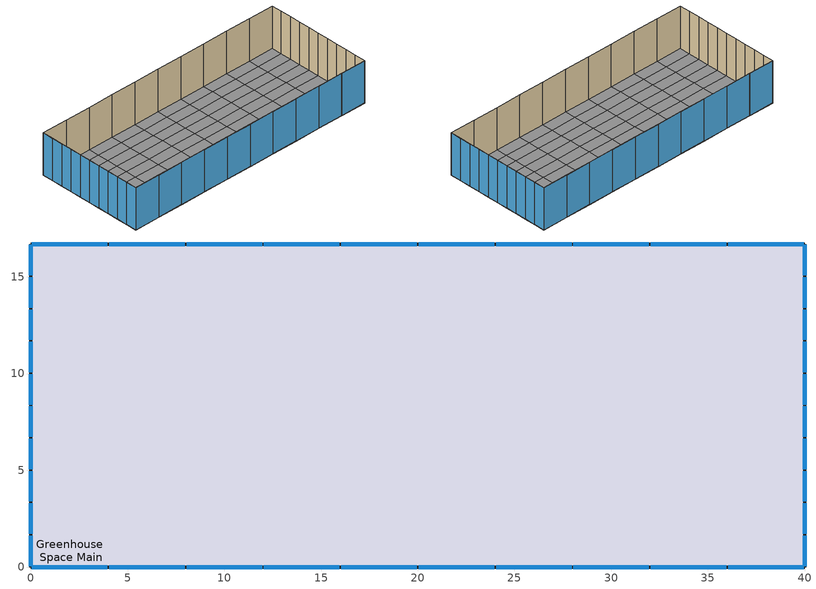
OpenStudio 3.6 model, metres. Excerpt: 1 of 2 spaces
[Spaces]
Greenhouse Space Main
 floor ground (Floor Construction): 0,0 0,1.67 4,1.67 4,0 z0; 4,0 4,1.67 8,1.67 8,0 z0; 8,0 8,1.67 12,1.67 12,0 z0; 12,0 12,1.67 16,1.67 16,0 z0; 16,0 16,1.67 20,1.67 20,0 z0; 20,0 20,1.67 24,1.67 24,0 z0; 24,0 24,1.67 28,1.67 28,0 z0; 28,0 28,1.67 32,1.67 32,0 z0; 32,0 32,1.67 36,1.67 36,0 z0; 36,0 36,1.67 40,1.67 40,0 z0; 0,1.67 0,3.34 4,3.34 4,1.67 z0; 4,1.67 4,3.34 8,3.34 8,1.67 z0; 8,1.67 8,3.34 12,3.34 12,1.67 z0; 12,1.67 12,3.34 16,3.34 16,1.67 z0; 16,1.67 16,3.34 20,3.34 20,1.67 z0; 20,1.67 20,3.34 24,3.34 24,1.67 z0; 24,1.67 24,3.34 28,3.34 28,1.67 z0; 28,1.67 28,3.34 32,3.34 32,1.67 z0; 32,1.67 32,3.34 36,3.34 36,1.67 z0; 36,1.67 36,3.34 40,3.34 40,1.67 z0; 0,3.34 0,5.01 4,5.01 4,3.34 z0; 4,3.34 4,5.01 8,5.01 8,3.34 z0; 8,3.34 8,5.01 12,5.01 12,3.34 z0; 12,3.34 12,5.01 16,5.01 16,3.34 z0; 16,3.34 16,5.01 20,5.01 20,3.34 z0; 20,3.34 20,5.01 24,5.01 24,3.34 z0; 24,3.34 24,5.01 28,5.01 28,3.34 z0; 28,3.34 28,5.01 32,5.01 32,3.34 z0; 32,3.34 32,5.01 36,5.01 36,3.34 z0; 36,3.34 36,5.01 40,5.01 40,3.34 z0; 0,5.01 0,6.68 4,6.68 4,5.01 z0; 4,5.01 4,6.68 8,6.68 8,5.01 z0; 8,5.01 8,6.68 12,6.68 12,5.01 z0; 12,5.01 12,6.68 16,6.68 16,5.01 z0; 16,5.01 16,6.68 20,6.68 20,5.01 z0; 20,5.01 20,6.68 24,6.68 24,5.01 z0; 24,5.01 24,6.68 28,6.68 28,5.01 z0; 28,5.01 28,6.68 32,6.68 32,5.01 z0; 32,5.01 32,6.68 36,6.68 36,5.01 z0; 36,5.01 36,6.68 40,6.68 40,5.01 z0; 0,6.68 0,8.35 4,8.35 4,6.68 z0; 4,6.68 4,8.35 8,8.35 8,6.68 z0; 8,6.68 8,8.35 12,8.35 12,6.68 z0; 12,6.68 12,8.35 16,8.35 16,6.68 z0; 16,6.68 16,8.35 20,8.35 20,6.68 z0; 20,6.68 20,8.35 24,8.35 24,6.68 z0; 24,6.68 24,8.35 28,8.35 28,6.68 z0; 28,6.68 28,8.35 32,8.35 32,6.68 z0; 32,6.68 32,8.35 36,8.35 36,6.68 z0; 36,6.68 36,8.35 40,8.35 40,6.68 z0; 0,8.35 0,10.02 4,10.02 4,8.35 z0; 4,8.35 4,10.02 8,10.02 8,8.35 z0; 8,8.35 8,10.02 12,10.02 12,8.35 z0; 12,8.35 12,10.02 16,10.02 16,8.35 z0; 16,8.35 16,10.02 20,10.02 20,8.35 z0; 20,8.35 20,10.02 24,10.02 24,8.35 z0; 24,8.35 24,10.02 28,10.02 28,8.35 z0; 28,8.35 28,10.02 32,10.02 32,8.35 z0; 32,8.35 32,10.02 36,10.02 36,8.35 z0; 36,8.35 36,10.02 40,10.02 40,8.35 z0; 0,10.02 0,11.69 4,11.69 4,10.02 z0; 4,10.02 4,11.69 8,11.69 8,10.02 z0; 8,10.02 8,11.69 12,11.69 12,10.02 z0; 12,10.02 12,11.69 16,11.69 16,10.02 z0; 16,10.02 16,11.69 20,11.69 20,10.02 z0; 20,10.02 20,11.69 24,11.69 24,10.02 z0; 24,10.02 24,11.69 28,11.69 28,10.02 z0; 28,10.02 28,11.69 32,11.69 32,10.02 z0; 32,10.02 32,11.69 36,11.69 36,10.02 z0; 36,10.02 36,11.69 40,11.69 40,10.02 z0; 0,11.69 0,13.36 4,13.36 4,11.69 z0; 4,11.69 4,13.36 8,13.36 8,11.69 z0; 8,11.69 8,13.36 12,13.36 12,11.69 z0; 12,11.69 12,13.36 16,13.36 16,11.69 z0; 16,11.69 16,13.36 20,13.36 20,11.69 z0; 20,11.69 20,13.36 24,13.36 24,11.69 z0; 24,11.69 24,13.36 28,13.36 28,11.69 z0; 28,11.69 28,13.36 32,13.36 32,11.69 z0; 32,11.69 32,13.36 36,13.36 36,11.69 z0; 36,11.69 36,13.36 40,13.36 40,11.69 z0; 0,13.36 0,15.03 4,15.03 4,13.36 z0; 4,13.36 4,15.03 8,15.03 8,13.36 z0; 8,13.36 8,15.03 12,15.03 12,13.36 z0; 12,13.36 12,15.03 16,15.03 16,13.36 z0; 16,13.36 16,15.03 20,15.03 20,13.36 z0; 20,13.36 20,15.03 24,15.03 24,13.36 z0; 24,13.36 24,15.03 28,15.03 28,13.36 z0; 28,13.36 28,15.03 32,15.03 32,13.36 z0; 32,13.36 32,15.03 36,15.03 36,13.36 z0; 36,13.36 36,15.03 40,15.03 40,13.36 z0; 0,15.03 0,16.7 4,16.7 4,15.03 z0; 4,15.03 4,16.7 8,16.7 8,15.03 z0; 8,15.03 8,16.7 12,16.7 12,15.03 z0; 12,15.03 12,16.7 16,16.7 16,15.03 z0; 16,15.03 16,16.7 20,16.7 20,15.03 z0; 20,15.03 20,16.7 24,16.7 24,15.03 z0; 24,15.03 24,16.7 28,16.7 28,15.03 z0; 28,15.03 28,16.7 32,16.7 32,15.03 z0; 32,15.03 32,16.7 36,16.7 36,15.03 z0; 36,15.03 36,16.7 40,16.7 40,15.03 z0
 wall outside (Wall Construction): 0,1.67 0,0 4,0 8,0 12,0 16,0 20,0 24,0 28,0 32,0 36,0 40,0 40,1.67 40,3.34 40,5.01 40,6.68 40,8.35 40,10.02 40,11.69 40,13.36 40,15.03 40,16.7 36,16.7 32,16.7 28,16.7 24,16.7 20,16.7 16,16.7 12,16.7 8,16.7 4,16.7 0,16.7 0,15.03 0,13.36 0,11.69 0,10.02 0,8.35 0,6.68 0,5.01 0,3.34 0,1.67 z0:6.5
 window (Window Construction Main): 0,1.62 0,0.05 / 0.05,0 3.95,0 / 4.05,0 7.95,0 / 8.05,0 11.95,0 / 12.05,0 15.95,0 / 16.05,0 19.95,0 / 20.05,0 23.95,0 / 24.05,0 27.95,0 / 28.05,0 31.95,0 / 32.05,0 35.95,0 / 40,0.05 40,1.62 / 36.05,0 39.95,0 / 0,3.29 0,1.72 / 40,1.72 40,3.29 / 0,4.96 0,3.39 / 40,3.39 40,4.96 / 0,6.63 0,5.06 / 40,5.06 40,6.63 / 0,8.3 0,6.73 / 40,6.73 40,8.3 / 0,9.97 0,8.4 / 40,8.4 40,9.97 / 0,11.64 0,10.07 / 40,10.07 40,11.64 / 0,13.31 0,11.74 / 40,11.74 40,13.31 / 0,14.98 0,13.41 / 40,13.41 40,14.98 / 0,16.65 0,15.08 / 3.95,16.7 0.05,16.7 / 7.95,16.7 4.05,16.7 / 11.95,16.7 8.05,16.7 / 15.95,16.7 12.05,16.7 / 19.95,16.7 16.05,16.7 / 23.95,16.7 20.05,16.7 / 27.95,16.7 24.05,16.7 / 31.95,16.7 28.05,16.7 / 35.95,16.7 32.05,16.7 / 39.95,16.7 36.05,16.7 / 40,15.08 40,16.65 z0.05:6.45
[DefaultConstructionSet]
Greenhouse Construction Set
[Material] Roughness=Smooth
Name | Thickness {m} | Conductivity {W/m-K} | Density {kg/m3} | Specific Heat {J/kg-K}
Floor Material | 0.1 | 1.3 | 2300 | 1400
Wall Material | 0.2 | 50 | 7850 | 500
[WindowMaterial:SimpleGlazingSystem]
Window Material: U-Factor {W/m2-K}=2.5; Solar Heat Gain Coefficient=0.1; Visible Transmittance=0.8
[Construction]
Floor Construction: Floor Material
Wall Construction: Wall Material
Window Construction Main: Window Material
[Space]
Greenhouse Space Main: Space Type=Greenhouse Type Main; Default Construction Set=Greenhouse Construction Set; Thermal Zone=Greenhouse Zone Main
[SpaceType]
Greenhouse Type Main: Default Construction Set=Greenhouse Construction Set
[ThermalZone]
Greenhouse Zone Main: Use Ideal Air Loads=No
[Sizing:Zone] Zone Cooling Design Supply Air Temperature Input Method=SupplyAirTemperature; Zone Cooling Design Supply Air Temperature {C}=14; Zone Cooling Design Supply Air Temperature Difference {deltaC}=11.11; Zone Heating Design Supply Air Temperature Input Method=SupplyAirTemperature; Zone Heating Design Supply Air Temperature {C}=40; Zone Heating Design Supply Air Temperature Difference {deltaC}=11.11; Zone Cooling Design Supply Air Humidity Ratio {kg-H2O/kg-air}=0.0085; Zone Heating Design Supply Air Humidity Ratio {kg-H2O/kg-air}=0.008; Cooling Design Air Flow Method=DesignDay; Heating Design Air Flow Method=DesignDay; Account for Dedicated Outdoor Air System=No; Dedicated Outdoor Air System Control Strategy=NeutralSupplyAir; Dedicated Outdoor Air Low Setpoint Temperature for Design {C}=autosize; Dedicated Outdoor Air High Setpoint Temperature for Design {C}=autosize; Zone Load Sizing Method=Sensible Load Only No Latent Load; Zone Latent Cooling Design Supply Air Humidity Ratio Input Method=HumidityRatioDifference; Zone Cooling Design Supply Air Humidity Ratio Difference {kgWater/kgDryAir}=0.005; Zone Latent Heating Design Supply Air Humidity Ratio Input Method=HumidityRatioDifference; Zone Humidification Design Supply Air Humidity Ratio Difference {kgWater/kgDryAir}=0.005
Greenhouse Zone Main; Greenhouse Zone Roof
[Zone equipment]
Greenhouse Zone Roof: Roof Window Ventilation Left, Roof Window Ventilation Right
[ZoneVentilation:WindandStackOpenArea] Opening Area {m2}=39.0446; Height Difference {m}=3.65403; Minimum Indoor Temperature {C}=0; Maximum Indoor Temperature {C}=60; Delta Temperature {deltaC}=1; Minimum Outdoor Temperature {C}=0; Maximum Outdoor Temperature {C}=60; Maximum Wind Speed {m/s}=30
Name | Opening Area Fraction Schedule | Opening Effectiveness | Effective Angle {deg} | Discharge Coefficient for Opening
Roof Window Ventilation Left | Open Area Fraction Schedule Left | 0.5 | 90 | 0.6
Roof Window Ventilation Right | Open Area Fraction Schedule Right | autocalculate | 270 | autocalculate
[Schedule:Ruleset]
Name | Default Day Schedule
Open Area Fraction Schedule Left | Default Day Schedule
Open Area Fraction Schedule Right | Default Day Schedule 1
[Schedule:Day]
Default Day Schedule; Default Day Schedule 1: 1, 0, 0, 2, 0, 0.7, 3, 0, 0, 4, 0, 1, 5, 0, 0, 6, 0, 0.8, 7, 0, 0, 8, 0, 0.2, 9, 0, 0, 10, 0, 0.9, 11, 0, 0, 12, 0, 0.5, 13, 0, 0, 14, 0, 0.1, 15, 0, 0, 16, 0, 0.4, 17, 0, 0, 18, 0, 0.3, 19, 0, 0, 20, 0, 0.6, 21, 0, 0, 22, 0, 0.7, 23, 0, 0, 24, 0, 0
